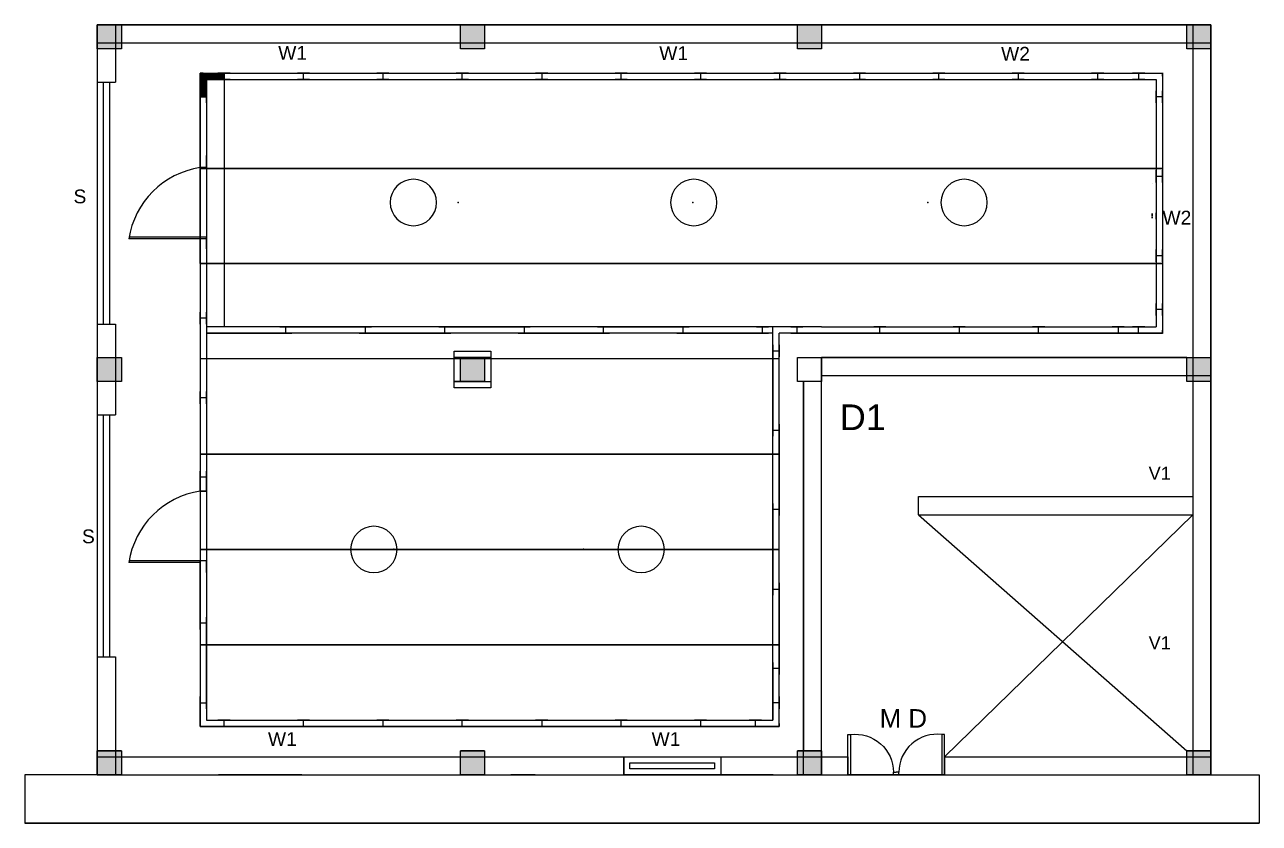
# Model space of a CAD drawing. Header units: millimetres. Extents: x -5757 to 4071, y -90348 to 1709.
# Drawn here: x -5735 to -5123, y -1080 to -684 of the extents above; entities that cross this region are included whole.
import ezdxf

# ---------------------------------------------------------------- set-up
doc = ezdxf.new("R2010")
doc.units = ezdxf.units.MM
doc.header["$MEASUREMENT"] = 0
doc.styles.get("Standard").update_dxf_attribs({"font": 'arial.ttf'})

# ---------------------------------------------------------------- blocks, each defined once
blk = doc.blocks.new('door')
for p, q in [((365.48, -158.42), (335.48, -158.42)), ((335.48, -158.42), (335.48, -160.42)), ((335.48, -160.42), (365.48, -160.42)), ((365.48, -158.42), (365.48, -194.42)), ((365.48, -192.42), (363.48, -192.42)), ((363.48, -192.42), (363.48, -194.42))]:
    blk.add_line(p, q)
blk.add_arc((363.59, -164.07), 28.34, 172.58587, 269.78598)

msp = doc.modelspace()

# ---------------------------------------------------------------- hatches: boundary and pattern name
h = msp.add_hatch(color=256)
h.dxf.hatch_style = 1
h.paths.add_polyline_path([(-5687.06175, -683.75055), (-5699.06175, -683.75055), (-5699.06175, -695.75055), (-5687.06175, -695.75055)])
h = msp.add_hatch(color=256)
h.dxf.hatch_style = 1
h.paths.add_polyline_path([(-5507.06175, -683.75055), (-5519.06175, -683.75055), (-5519.06175, -695.75055), (-5507.06175, -695.75055)])
h = msp.add_hatch(color=256)
h.dxf.hatch_style = 1
h.paths.add_polyline_path([(-5340.06175, -683.75055), (-5352.06175, -683.75055), (-5352.06175, -695.75055), (-5340.06175, -695.75055)])
h = msp.add_hatch(color=256)
h.dxf.hatch_style = 1
h.paths.add_polyline_path([(-5147.06175, -683.75055), (-5159.06175, -683.75055), (-5159.06175, -695.75055), (-5147.06175, -695.75055)])
h = msp.add_hatch()
h.set_pattern_fill('INSUL', color=256)
h.set_pattern_definition([(360, (-2894.32443, -1933.86682), (0, 0.375), []), (360, (-2894.32443, -1933.74182), (0, 0.375), [0.125, -0.125]), (360, (-2894.32443, -1933.61682), (0, 0.375), [0.125, -0.125])])
h.paths.add_polyline_path([(-5644.96175, -710.85055), (-5636.25175, -710.85055), (-5636.25175, -707.75055), (-5648.06175, -707.75055), (-5648.06175, -719.56055), (-5644.96175, -719.56055)])
h = msp.add_hatch(color=256)
h.dxf.hatch_style = 1
h.paths.add_polyline_path([(-5687.06175, -848.75055), (-5699.06175, -848.75055), (-5699.06175, -860.75055), (-5687.06175, -860.75055)])
h = msp.add_hatch(color=256)
h.dxf.hatch_style = 1
h.paths.add_polyline_path([(-5507.06175, -848.75055), (-5519.06175, -848.75055), (-5519.06175, -860.75055), (-5507.06175, -860.75055)])
h = msp.add_hatch(color=256)
h.dxf.hatch_style = 1
h.paths.add_polyline_path([(-5147.06175, -848.75055), (-5159.06175, -848.75055), (-5159.06175, -860.75055), (-5147.06175, -860.75055)])
h = msp.add_hatch(color=256)
h.dxf.hatch_style = 1
h.paths.add_polyline_path([(-5687.06175, -1043.75055), (-5699.06175, -1043.75055), (-5699.06175, -1055.75055), (-5687.06175, -1055.75055)])
h = msp.add_hatch(color=256)
h.dxf.hatch_style = 1
h.paths.add_polyline_path([(-5507.06175, -1043.75055), (-5519.06175, -1043.75055), (-5519.06175, -1055.75055), (-5507.06175, -1055.75055)])
h = msp.add_hatch(color=256)
h.dxf.hatch_style = 1
h.paths.add_polyline_path([(-5340.06175, -1043.75055), (-5352.06175, -1043.75055), (-5352.06175, -1055.75055), (-5340.06175, -1055.75055)])
h = msp.add_hatch(color=256)
h.dxf.hatch_style = 1
h.paths.add_polyline_path([(-5147.06175, -1043.75055), (-5159.06175, -1043.75055), (-5159.06175, -1055.75055), (-5147.06175, -1055.75055)])

# ---------------------------------------------------------------- linework, layer by layer
for p, q in [((-5699.06175, -683.75055), (-5147.06175, -683.75055)), ((-5699.06175, -683.75055), (-5699.06175, -712.25055)), ((-5690.06175, -683.75055), (-5690.06175, -712.25055)), ((-5156.06175, -683.75055), (-5156.06175, -1055.75055)), ((-5147.06175, -683.75055), (-5147.06175, -1055.75055)), ((-5699.06175, -692.75055), (-5147.06175, -692.75055)), ((-5636.25175, -707.75055), (-5636.25175, -710.85055)), ((-5596.88175, -710.85055), (-5596.88175, -707.75055)), ((-5596.88175, -707.75055), (-5557.51175, -707.75055)), ((-5557.51175, -707.75055), (-5557.51175, -710.85055)), ((-5518.14175, -710.85055), (-5518.14175, -707.75055)), ((-5518.14175, -707.75055), (-5478.77175, -707.75055)), ((-5478.77175, -707.75055), (-5478.77175, -710.85055)), ((-5439.40175, -710.85055), (-5439.40175, -707.75055)), ((-5439.40175, -707.75055), (-5400.03175, -707.75055)), ((-5400.03175, -707.75055), (-5400.03175, -710.85055)), ((-5360.66175, -710.85055), (-5360.66175, -707.75055)), ((-5360.66175, -707.75055), (-5321.29175, -707.75055)), ((-5321.29175, -707.75055), (-5321.29175, -710.85055)), ((-5281.92175, -710.85055), (-5281.92175, -707.75055)), ((-5281.92175, -707.75055), (-5242.55175, -707.75055)), ((-5242.55175, -707.75055), (-5242.55175, -710.85055)), ((-5203.18175, -710.85055), (-5203.18175, -707.75055)), ((-5182.87175, -707.75055), (-5182.87175, -710.85055)), ((-5171.06175, -707.75055, 102), (-5171.06175, -754.99055, 102)), ((-5636.25175, -710.85055), (-5596.88175, -710.85055)), ((-5557.51175, -710.85055), (-5518.14175, -710.85055)), ((-5478.77175, -710.85055), (-5439.40175, -710.85055)), ((-5400.03175, -710.85055), (-5360.66175, -710.85055)), ((-5321.29175, -710.85055), (-5281.92175, -710.85055)), ((-5242.55175, -710.85055), (-5203.18175, -710.85055)), ((-5648.06175, -719.56055), (-5644.96175, -719.56055)), ((-5171.06175, -719.56055), (-5174.16175, -719.56055)), ((-5648.06175, -752.85055), (-5648.06175, -791.65055)), ((-5644.96175, -754.55055), (-5648.06175, -754.55055)), ((-5171.06175, -754.99055, 102), (-5172.57826, -754.99055, 102)), ((-5683.29422, -788.95055), (-5644.96175, -788.95055)), ((-5648.06175, -789.95055), (-5683.46175, -789.95055)), ((-5644.96175, -789.95055), (-5648.06175, -789.95055)), ((-5644.96175, -789.95055), (-5644.96175, -829.32055)), ((-5171.06175, -824.94055), (-5174.16175, -824.94055)), ((-5699.06175, -832.25055), (-5699.06175, -877.25055)), ((-5690.06175, -832.25055), (-5690.06175, -877.25055)), ((-5644.96175, -829.32055), (-5648.06175, -829.32055)), ((-5648.06175, -829.32055), (-5648.06175, -868.69055)), ((-5644.96175, -833.65055), (-5644.96175, -836.75055)), ((-5364.16175, -836.75055), (-5364.16175, -833.65055)), ((-5364.16175, -896.75055), (-5364.16175, -836.75055)), ((-5364.16175, -1028.65055), (-5364.16175, -836.75055)), ((-5352.35175, -833.65055), (-5352.35175, -836.75055)), ((-5340.06175, -833.65055), (-5174.16175, -833.65055)), ((-5340.06175, -836.75055), (-5171.06175, -836.75055)), ((-5182.87175, -836.75055), (-5182.87175, -833.65055)), ((-5503.96175, -848.75055), (-5522.16175, -848.75055)), ((-5507.06175, -848.75055), (-5503.96175, -848.75055)), ((-5364.16175, -845.46055), (-5361.06175, -845.46055)), ((-5340.06175, -860.75055), (-5340.06175, -848.75055)), ((-5340.06175, -848.75055), (-5147.06175, -848.75055)), ((-5519.06175, -860.75055), (-5522.16175, -860.75055)), ((-5522.16175, -860.75055), (-5503.96175, -860.75055)), ((-5349.06175, -896.75055), (-5348.93144, -860.75055, 0.14873)), ((-5340.06175, -857.75055), (-5147.06175, -857.75055)), ((-5340.06175, -896.75055), (-5340.06175, -860.75055)), ((-5648.06175, -868.69055), (-5644.96175, -868.69055)), ((-5644.96175, -868.69055), (-5644.96175, -908.06055)), ((-5364.16175, -1028.65055), (-5364.16175, -896.75055)), ((-5361.06175, -1031.75055), (-5361.06175, -896.75055)), ((-5349.06175, -1055.75055), (-5349.06175, -896.75055)), ((-5340.06175, -1055.75055), (-5340.06175, -896.75055)), ((-5644.96175, -908.06055), (-5648.06175, -908.06055)), ((-5648.06175, -915.00055), (-5644.96175, -915.00055)), ((-5292.06175, -926.75055), (-5292.06175, -917.75055)), ((-5292.06175, -917.75055), (-5156.06175, -917.75055)), ((-5292.06175, -926.75055), (-5156.06175, -926.75055)), ((-5292.06175, -926.75055), (-5159.06175, -1043.75055)), ((-5156.06175, -926.75055), (-5279.06175, -1046.75055)), ((-5648.06175, -950.40055), (-5683.46175, -950.40055)), ((-5683.29422, -949.40055), (-5644.96175, -949.40055)), ((-5648.06175, -980.57055), (-5648.06175, -950.40055)), ((-5644.96175, -980.57055), (-5648.06175, -980.57055)), ((-5644.96175, -1019.94055), (-5644.96175, -980.57055)), ((-5699.06175, -997.25055), (-5699.06175, -1043.75055)), ((-5690.06175, -997.25055), (-5690.06175, -1043.75055)), ((-5648.06175, -1019.94055), (-5644.96175, -1019.94055)), ((-5361.06175, -1019.94055), (-5364.16175, -1019.94055)), ((-5636.25175, -1031.75055), (-5636.25175, -1028.65055)), ((-5372.87175, -1031.75055), (-5372.87175, -1028.65055)), ((-5699.06175, -1043.75055), (-5699.06175, -1055.75055)), ((-5690.06175, -1043.75055), (-5690.06175, -1055.75055)), ((-5699.06175, -1046.75055), (-5327.06175, -1046.75055)), ((-5438.06175, -1046.75055), (-5438.06175, -1055.75055)), ((-5390.06175, -1046.75055), (-5390.06175, -1055.75055)), ((-5327.06175, -1046.75055), (-5327.06175, -1055.75055)), ((-5279.06175, -1046.75055), (-5147.06175, -1046.75055)), ((-5279.06175, -1046.75055), (-5279.06175, -1055.75055)), ((-5699.06175, -1055.75055), (-5327.06175, -1055.75055)), ((-5279.06175, -1055.75055), (-5147.06175, -1055.75055))]:
    msp.add_line(p, q)
at = {"color": 3}
for p, q in [((-5699.06175, -712.25055), (-5690.06175, -712.25055)), ((-5699.06175, -832.25055), (-5690.06175, -832.25055)), ((-5699.06175, -877.25055), (-5690.06175, -877.25055)), ((-5699.06175, -997.25055), (-5690.06175, -997.25055))]:
    msp.add_line(p, q, dxfattribs=at)
at = {"color": 100, "extrusion": (-5.91156e-49, 6.12323e-17, -1)}
msp.add_line((-5636.25175, -710.75055, 102), (-5636.25175, -833.75055, 102), dxfattribs=at)
at = {"extrusion": (0, -1, -6.12323e-17)}
for p, q in [((-5644.96175, -754.55055, 102), (-5644.96175, -754.55055, 81)), ((-5644.96175, -915.00055, 81), (-5648.1742, -915.00055, 81)), ((-5644.96175, -915.00055, 102), (-5644.96175, -915.00055, 81))]:
    msp.add_line(p, q, dxfattribs=at)
for points in [[(-5699.06175, -683.75055), (-5687.06175, -683.75055), (-5687.06175, -695.75055), (-5699.06175, -695.75055)], [(-5519.06175, -683.75055), (-5507.06175, -683.75055), (-5507.06175, -695.75055), (-5519.06175, -695.75055)], [(-5352.06175, -683.75055), (-5340.06175, -683.75055), (-5340.06175, -695.75055), (-5352.06175, -695.75055)], [(-5159.06175, -683.75055), (-5147.06175, -683.75055), (-5147.06175, -695.75055), (-5159.06175, -695.75055)], [(-5699.06175, -848.75055), (-5687.06175, -848.75055), (-5687.06175, -860.75055), (-5699.06175, -860.75055)], [(-5522.16175, -845.65055), (-5503.96175, -845.65055), (-5503.96175, -863.85055), (-5522.16175, -863.85055)], [(-5519.06175, -848.75055), (-5507.06175, -848.75055), (-5507.06175, -860.75055), (-5519.06175, -860.75055)], [(-5352.06175, -848.75055), (-5340.06175, -848.75055), (-5340.06175, -860.75055), (-5352.06175, -860.75055)], [(-5159.06175, -848.75055), (-5147.06175, -848.75055), (-5147.06175, -860.75055), (-5159.06175, -860.75055)], [(-5699.06175, -1043.75055), (-5687.06175, -1043.75055), (-5687.06175, -1055.75055), (-5699.06175, -1055.75055)], [(-5519.06175, -1043.75055), (-5507.06175, -1043.75055), (-5507.06175, -1055.75055), (-5519.06175, -1055.75055)], [(-5352.06175, -1043.75055), (-5340.06175, -1043.75055), (-5340.06175, -1055.75055), (-5352.06175, -1055.75055)], [(-5159.06175, -1043.75055), (-5147.06175, -1043.75055), (-5147.06175, -1055.75055), (-5159.06175, -1055.75055)]]:
    msp.add_lwpolyline(points, close=True)
at = {"color": 100, "extrusion": (9.65431e-33, -1, -6.12323e-17), "elevation": 683.75055}
msp.add_lwpolyline([(-5687.06175, 120), (-5687.06175, 111), (-5699.06175, 111), (-5699.06175, 120), (-5687.06175, 120)], dxfattribs=at)
at = {"color": 100, "extrusion": (1, 2.22045e-16, 2.22045e-16), "elevation": -5699.06175}
msp.add_lwpolyline([(-683.75055, 111), (-683.75055, 120), (-695.75055, 120), (-695.75055, 111)], close=True, dxfattribs=at)
at = {"color": 100, "extrusion": (-1, 0, 0)}
for points, elevation in [([(695.75055, 111), (683.75055, 111), (683.75055, 120), (695.75055, 120)], 5699.06175), ([(777.61555, 26.5), (778.61555, 26.5), (778.61555, 26.25), (777.61555, 26.25)], 5176.16175), ([(779.61555, 26.5), (779.61555, 26), (779.11555, 26), (779.11555, 26.5)], 5176.16175), ([(779.61555, 26.5), (779.11555, 26.5), (779.11555, 25.75), (779.61555, 25.75)], 5176.16175)]:
    msp.add_lwpolyline(points, close=True, dxfattribs=dict(at, elevation=elevation))
at = {"color": 100, "extrusion": (-2.10531e-16, 1, 0)}
for points, elevation in [([(5699.06175, 111), (5699.06175, 120), (5687.06175, 120), (5687.06175, 111)], -683.75055), ([(5699.06175, 111), (5699.06175, 120), (5687.06175, 120), (5687.06175, 111)], -1043.75055), ([(5352.06175, 120), (5340.06175, 120), (5340.06175, 120), (5352.06175, 120)], -1043.75055)]:
    msp.add_lwpolyline(points, close=True, dxfattribs=dict(at, elevation=elevation))
at = {"color": 100}
for points in [[(-5699.06175, -1055.75055), (-5147.06175, -1055.75055), (-5147.06175, -683.75055), (-5699.06175, -683.75055)], [(-5340.06175, -683.75055), (-5340.06175, -692.75055), (-5159.06175, -692.75055), (-5159.06175, -683.75055)], [(-5159.06175, -857.75055), (-5159.06175, -848.75055), (-5340.06175, -848.75055), (-5340.06175, -857.75055)], [(-5340.06175, -1043.75055), (-5340.06175, -860.75055), (-5348.93144, -860.75055), (-5348.93144, -1043.75055)]]:
    msp.add_lwpolyline(points, close=True, dxfattribs=at)
at = {"color": 100, "extrusion": (-1, -9.65431e-33, -5.91156e-49), "elevation": 5687.06175}
msp.add_lwpolyline([(683.75055, 120), (683.75055, 111)], dxfattribs=at)
at = {"color": 100, "extrusion": (7.33463e-16, -1, 0)}
for points, elevation in [([(-5638.87316, 24), (-5597.54316, 24), (-5597.54316, 53.52), (-5638.87316, 53.52)], 683.75055), ([(-5212.39175, 24), (-5171.06175, 24), (-5171.06175, 53.52), (-5212.39175, 53.52)], 683.75055), ([(-5405.39175, 24), (-5364.06175, 24), (-5364.06175, 53.52), (-5405.39175, 53.52)], 1055.75055)]:
    msp.add_lwpolyline(points, close=True, dxfattribs=dict(at, elevation=elevation))
at = {"extrusion": (-4.28626e-16, -1, -6.12323e-17), "elevation": 707.75055}
msp.add_lwpolyline([(-5648.06175, 105.14), (-5646.56175, 105.14), (-5646.56175, 105.2025), (-5648.12425, 105.2025), (-5648.12425, 100.2025), (-5648.06175, 100.2025), (-5648.06175, 105.14)], dxfattribs=at)
for points in [[(-5648.06175, -707.75055), (-5648.06175, -1031.75055)], [(-5648.06175, -707.75055), (-5171.06175, -707.75055)], [(-5636.25175, -707.75055), (-5639.25175, -707.75055), (-5639.25175, -707.68805), (-5633.25175, -707.68805), (-5633.25175, -707.75055), (-5636.25175, -707.75055)], [(-5596.88175, -707.75055), (-5599.88175, -707.75055), (-5599.88175, -707.68805), (-5593.88175, -707.68805), (-5593.88175, -707.75055), (-5596.88175, -707.75055)], [(-5557.51175, -707.75055), (-5560.51175, -707.75055), (-5560.51175, -707.68805), (-5554.51175, -707.68805), (-5554.51175, -707.75055), (-5557.51175, -707.75055)], [(-5518.14175, -707.75055), (-5521.14175, -707.75055), (-5521.14175, -707.68805), (-5515.14175, -707.68805), (-5515.14175, -707.75055), (-5518.14175, -707.75055)], [(-5478.77175, -707.75055), (-5481.77175, -707.75055), (-5481.77175, -707.68805), (-5475.77175, -707.68805), (-5475.77175, -707.75055), (-5478.77175, -707.75055)], [(-5439.40175, -707.75055), (-5442.40175, -707.75055), (-5442.40175, -707.68805), (-5436.40175, -707.68805), (-5436.40175, -707.75055), (-5439.40175, -707.75055)], [(-5400.03175, -707.75055), (-5403.03175, -707.75055), (-5403.03175, -707.68805), (-5397.03175, -707.68805), (-5397.03175, -707.75055), (-5400.03175, -707.75055)], [(-5360.66175, -707.75055), (-5363.66175, -707.75055), (-5363.66175, -707.68805), (-5357.66175, -707.68805), (-5357.66175, -707.75055), (-5360.66175, -707.75055)], [(-5321.29175, -707.75055), (-5324.29175, -707.75055), (-5324.29175, -707.68805), (-5318.29175, -707.68805), (-5318.29175, -707.75055), (-5321.29175, -707.75055)], [(-5281.92175, -707.75055), (-5284.92175, -707.75055), (-5284.92175, -707.68805), (-5278.92175, -707.68805), (-5278.92175, -707.75055), (-5281.92175, -707.75055)], [(-5242.55175, -707.75055), (-5245.55175, -707.75055), (-5245.55175, -707.68805), (-5239.55175, -707.68805), (-5239.55175, -707.75055), (-5242.55175, -707.75055)], [(-5203.18175, -707.75055), (-5206.18175, -707.75055), (-5206.18175, -707.68805), (-5200.18175, -707.68805), (-5200.18175, -707.75055), (-5203.18175, -707.75055)], [(-5182.87175, -707.75055), (-5185.87175, -707.75055), (-5185.87175, -707.68805), (-5179.87175, -707.68805), (-5179.87175, -707.75055), (-5182.87175, -707.75055)], [(-5171.06175, -707.75055), (-5171.06175, -836.75055)], [(-5644.96175, -710.85055), (-5644.96175, -833.65055)], [(-5644.96175, -710.85055), (-5174.16175, -710.85055)], [(-5636.25175, -710.91305), (-5639.25175, -710.91305), (-5639.25175, -710.85055), (-5633.25175, -710.85055), (-5633.25175, -710.91305), (-5636.25175, -710.91305)], [(-5596.88175, -710.91305), (-5599.88175, -710.91305), (-5599.88175, -710.85055), (-5593.88175, -710.85055), (-5593.88175, -710.91305), (-5596.88175, -710.91305)], [(-5557.51175, -710.91305), (-5560.51175, -710.91305), (-5560.51175, -710.85055), (-5554.51175, -710.85055), (-5554.51175, -710.91305), (-5557.51175, -710.91305)], [(-5518.14175, -710.91305), (-5521.14175, -710.91305), (-5521.14175, -710.85055), (-5515.14175, -710.85055), (-5515.14175, -710.91305), (-5518.14175, -710.91305)], [(-5478.77175, -710.91305), (-5481.77175, -710.91305), (-5481.77175, -710.85055), (-5475.77175, -710.85055), (-5475.77175, -710.91305), (-5478.77175, -710.91305)], [(-5439.40175, -710.91305), (-5442.40175, -710.91305), (-5442.40175, -710.85055), (-5436.40175, -710.85055), (-5436.40175, -710.91305), (-5439.40175, -710.91305)], [(-5400.03175, -710.91305), (-5403.03175, -710.91305), (-5403.03175, -710.85055), (-5397.03175, -710.85055), (-5397.03175, -710.91305), (-5400.03175, -710.91305)], [(-5360.66175, -710.91305), (-5363.66175, -710.91305), (-5363.66175, -710.85055), (-5357.66175, -710.85055), (-5357.66175, -710.91305), (-5360.66175, -710.91305)], [(-5321.29175, -710.91305), (-5324.29175, -710.91305), (-5324.29175, -710.85055), (-5318.29175, -710.85055), (-5318.29175, -710.91305), (-5321.29175, -710.91305)], [(-5281.92175, -710.91305), (-5284.92175, -710.91305), (-5284.92175, -710.85055), (-5278.92175, -710.85055), (-5278.92175, -710.91305), (-5281.92175, -710.91305)], [(-5242.55175, -710.91305), (-5245.55175, -710.91305), (-5245.55175, -710.85055), (-5239.55175, -710.85055), (-5239.55175, -710.91305), (-5242.55175, -710.91305)], [(-5203.18175, -710.91305), (-5206.18175, -710.91305), (-5206.18175, -710.85055), (-5200.18175, -710.85055), (-5200.18175, -710.91305), (-5203.18175, -710.91305)], [(-5182.87175, -710.91305), (-5185.87175, -710.91305), (-5185.87175, -710.85055), (-5179.87175, -710.85055), (-5179.87175, -710.91305), (-5182.87175, -710.91305)], [(-5174.16175, -710.85055), (-5174.16175, -833.65055)], [(-5648.12425, -719.56055), (-5648.12425, -716.56055), (-5648.06175, -716.56055), (-5648.06175, -722.56055), (-5648.12425, -722.56055), (-5648.12425, -719.56055)], [(-5648.06175, -719.56055), (-5648.06175, -758.93055)], [(-5644.96175, -719.56055), (-5644.96175, -716.56055), (-5644.89925, -716.56055), (-5644.89925, -722.56055), (-5644.96175, -722.56055), (-5644.96175, -719.56055)], [(-5174.22425, -719.56055), (-5174.22425, -716.56055), (-5174.16175, -716.56055), (-5174.16175, -722.56055), (-5174.22425, -722.56055), (-5174.22425, -719.56055)], [(-5174.16175, -719.56055), (-5174.16175, -758.93055), (-5171.06175, -758.93055), (-5171.06175, -798.30055), (-5174.16175, -798.30055), (-5174.16175, -833.65055)], [(-5171.06175, -719.56055), (-5171.06175, -716.56055), (-5170.99925, -716.56055), (-5170.99925, -722.56055), (-5171.06175, -722.56055), (-5171.06175, -719.56055)], [(-5648.12425, -751.55055), (-5648.12425, -748.55055), (-5648.06175, -748.55055), (-5648.06175, -754.55055), (-5648.12425, -754.55055), (-5648.12425, -751.55055)], [(-5644.96175, -751.55055), (-5644.96175, -748.55055), (-5644.89925, -748.55055), (-5644.89925, -754.55055), (-5644.96175, -754.55055), (-5644.96175, -751.55055)], [(-5174.22425, -758.93055), (-5174.22425, -755.93055), (-5174.16175, -755.93055), (-5174.16175, -761.93055), (-5174.22425, -761.93055), (-5174.22425, -758.93055)], [(-5171.06175, -758.93055), (-5171.06175, -755.93055), (-5170.99925, -755.93055), (-5170.99925, -761.93055), (-5171.06175, -761.93055), (-5171.06175, -758.93055)], [(-5648.12425, -791.95055), (-5648.12425, -788.95055), (-5648.06175, -788.95055), (-5648.06175, -794.95055), (-5648.12425, -794.95055), (-5648.12425, -791.95055)], [(-5644.96175, -791.95055), (-5644.96175, -788.95055), (-5644.89925, -788.95055), (-5644.89925, -794.95055), (-5644.96175, -794.95055), (-5644.96175, -791.95055)], [(-5174.22425, -798.30055), (-5174.22425, -795.30055), (-5174.16175, -795.30055), (-5174.16175, -801.30055), (-5174.22425, -801.30055), (-5174.22425, -798.30055)], [(-5171.06175, -798.30055), (-5171.06175, -795.30055), (-5170.99925, -795.30055), (-5170.99925, -801.30055), (-5171.06175, -801.30055), (-5171.06175, -798.30055)], [(-5174.22425, -824.94055), (-5174.22425, -821.94055), (-5174.16175, -821.94055), (-5174.16175, -827.94055), (-5174.22425, -827.94055), (-5174.22425, -824.94055)], [(-5171.06175, -824.94055), (-5171.06175, -821.94055), (-5170.99925, -821.94055), (-5170.99925, -827.94055), (-5171.06175, -827.94055), (-5171.06175, -824.94055)], [(-5648.12425, -829.32055), (-5648.12425, -826.32055), (-5648.06175, -826.32055), (-5648.06175, -832.32055), (-5648.12425, -832.32055), (-5648.12425, -829.32055)], [(-5644.96175, -829.32055), (-5644.96175, -826.32055), (-5644.89925, -826.32055), (-5644.89925, -832.32055), (-5644.96175, -832.32055), (-5644.96175, -829.32055)], [(-5364.16175, -833.65055), (-5644.96175, -833.65055)], [(-5644.96175, -836.75055), (-5605.59175, -836.75055), (-5605.59175, -833.65055), (-5566.22175, -833.65055), (-5566.22175, -836.75055), (-5526.85175, -836.75055), (-5526.85175, -833.65055), (-5487.48175, -833.65055), (-5487.48175, -836.75055), (-5448.11175, -836.75055), (-5448.11175, -833.65055), (-5408.74175, -833.65055), (-5408.74175, -836.75055), (-5369.37175, -836.75055), (-5369.37175, -833.65055)], [(-5644.96175, -836.75055), (-5644.96175, -1028.65055)], [(-5364.16175, -836.75055), (-5644.96175, -836.75055)], [(-5605.59175, -833.65055), (-5608.59175, -833.65055), (-5608.59175, -833.58805), (-5602.59175, -833.58805), (-5602.59175, -833.65055), (-5605.59175, -833.65055)], [(-5605.59175, -836.81305), (-5608.59175, -836.81305), (-5608.59175, -836.75055), (-5602.59175, -836.75055), (-5602.59175, -836.81305), (-5605.59175, -836.81305)], [(-5566.22175, -833.65055), (-5569.22175, -833.65055), (-5569.22175, -833.58805), (-5563.22175, -833.58805), (-5563.22175, -833.65055), (-5566.22175, -833.65055)], [(-5566.22175, -836.81305), (-5569.22175, -836.81305), (-5569.22175, -836.75055), (-5563.22175, -836.75055), (-5563.22175, -836.81305), (-5566.22175, -836.81305)], [(-5526.85175, -833.65055), (-5529.85175, -833.65055), (-5529.85175, -833.58805), (-5523.85175, -833.58805), (-5523.85175, -833.65055), (-5526.85175, -833.65055)], [(-5526.85175, -836.81305), (-5529.85175, -836.81305), (-5529.85175, -836.75055), (-5523.85175, -836.75055), (-5523.85175, -836.81305), (-5526.85175, -836.81305)], [(-5487.48175, -833.65055), (-5490.48175, -833.65055), (-5490.48175, -833.58805), (-5484.48175, -833.58805), (-5484.48175, -833.65055), (-5487.48175, -833.65055)], [(-5487.48175, -836.81305), (-5490.48175, -836.81305), (-5490.48175, -836.75055), (-5484.48175, -836.75055), (-5484.48175, -836.81305), (-5487.48175, -836.81305)], [(-5448.11175, -833.65055), (-5451.11175, -833.65055), (-5451.11175, -833.58805), (-5445.11175, -833.58805), (-5445.11175, -833.65055), (-5448.11175, -833.65055)], [(-5448.11175, -836.81305), (-5451.11175, -836.81305), (-5451.11175, -836.75055), (-5445.11175, -836.75055), (-5445.11175, -836.81305), (-5448.11175, -836.81305)], [(-5408.74175, -833.65055), (-5411.74175, -833.65055), (-5411.74175, -833.58805), (-5405.74175, -833.58805), (-5405.74175, -833.65055), (-5408.74175, -833.65055)], [(-5408.74175, -836.81305), (-5411.74175, -836.81305), (-5411.74175, -836.75055), (-5405.74175, -836.75055), (-5405.74175, -836.81305), (-5408.74175, -836.81305)], [(-5369.37175, -833.65055), (-5372.37175, -833.65055), (-5372.37175, -833.58805), (-5366.37175, -833.58805), (-5366.37175, -833.65055), (-5369.37175, -833.65055)], [(-5369.37175, -836.81305), (-5372.37175, -836.81305), (-5372.37175, -836.75055), (-5366.37175, -836.75055), (-5366.37175, -836.81305), (-5369.37175, -836.81305)], [(-5361.06175, -833.65055), (-5364.16175, -833.65055)], [(-5340.06175, -833.65055), (-5361.06175, -833.65055)], [(-5361.06175, -896.75055), (-5361.06175, -836.75055)], [(-5340.06175, -836.75055), (-5361.06175, -836.75055)], [(-5352.35175, -833.65055), (-5355.35175, -833.65055), (-5355.35175, -833.58805), (-5349.35175, -833.58805), (-5349.35175, -833.65055), (-5352.35175, -833.65055)], [(-5352.35175, -836.81305), (-5355.35175, -836.81305), (-5355.35175, -836.75055), (-5349.35175, -836.75055), (-5349.35175, -836.81305), (-5352.35175, -836.81305)], [(-5350.56175, -836.75055), (-5311.19175, -836.75055), (-5311.19175, -833.65055), (-5271.82175, -833.65055), (-5271.82175, -836.75055), (-5232.45175, -836.75055), (-5232.45175, -833.65055), (-5193.08175, -833.65055), (-5193.08175, -836.75055), (-5171.06175, -836.75055)], [(-5311.19175, -833.65055), (-5314.19175, -833.65055), (-5314.19175, -833.58805), (-5308.19175, -833.58805), (-5308.19175, -833.65055), (-5311.19175, -833.65055)], [(-5311.19175, -836.81305), (-5314.19175, -836.81305), (-5314.19175, -836.75055), (-5308.19175, -836.75055), (-5308.19175, -836.81305), (-5311.19175, -836.81305)], [(-5271.82175, -833.65055), (-5274.82175, -833.65055), (-5274.82175, -833.58805), (-5268.82175, -833.58805), (-5268.82175, -833.65055), (-5271.82175, -833.65055)], [(-5271.82175, -836.81305), (-5274.82175, -836.81305), (-5274.82175, -836.75055), (-5268.82175, -836.75055), (-5268.82175, -836.81305), (-5271.82175, -836.81305)], [(-5232.45175, -833.65055), (-5235.45175, -833.65055), (-5235.45175, -833.58805), (-5229.45175, -833.58805), (-5229.45175, -833.65055), (-5232.45175, -833.65055)], [(-5232.45175, -836.81305), (-5235.45175, -836.81305), (-5235.45175, -836.75055), (-5229.45175, -836.75055), (-5229.45175, -836.81305), (-5232.45175, -836.81305)], [(-5193.08175, -833.65055), (-5196.08175, -833.65055), (-5196.08175, -833.58805), (-5190.08175, -833.58805), (-5190.08175, -833.65055), (-5193.08175, -833.65055)], [(-5193.08175, -836.81305), (-5196.08175, -836.81305), (-5196.08175, -836.75055), (-5190.08175, -836.75055), (-5190.08175, -836.81305), (-5193.08175, -836.81305)], [(-5182.87175, -833.65055), (-5185.87175, -833.65055), (-5185.87175, -833.58805), (-5179.87175, -833.58805), (-5179.87175, -833.65055), (-5182.87175, -833.65055)], [(-5182.87175, -836.81305), (-5185.87175, -836.81305), (-5185.87175, -836.75055), (-5179.87175, -836.75055), (-5179.87175, -836.81305), (-5182.87175, -836.81305)], [(-5364.22425, -845.46055), (-5364.22425, -842.46055), (-5364.16175, -842.46055), (-5364.16175, -848.46055), (-5364.22425, -848.46055), (-5364.22425, -845.46055)], [(-5361.06175, -845.46055), (-5361.06175, -842.46055), (-5360.99925, -842.46055), (-5360.99925, -848.46055), (-5361.06175, -848.46055), (-5361.06175, -845.46055)], [(-5364.16175, -845.46055), (-5364.16175, -884.83055), (-5361.06175, -884.83055), (-5361.06175, -924.20055), (-5364.16175, -924.20055), (-5364.16175, -963.57055), (-5361.06175, -963.57055), (-5361.06175, -1002.94055), (-5364.16175, -1002.94055), (-5364.16175, -1028.65055)], [(-5648.12425, -868.69055), (-5648.12425, -865.69055), (-5648.06175, -865.69055), (-5648.06175, -871.69055), (-5648.12425, -871.69055), (-5648.12425, -868.69055)], [(-5644.96175, -868.69055), (-5644.96175, -865.69055), (-5644.89925, -865.69055), (-5644.89925, -871.69055), (-5644.96175, -871.69055), (-5644.96175, -868.69055)], [(-5364.22425, -884.83055), (-5364.22425, -881.83055), (-5364.16175, -881.83055), (-5364.16175, -887.83055), (-5364.22425, -887.83055), (-5364.22425, -884.83055)], [(-5361.06175, -884.83055), (-5361.06175, -881.83055), (-5360.99925, -881.83055), (-5360.99925, -887.83055), (-5361.06175, -887.83055), (-5361.06175, -884.83055)], [(-5648.12425, -908.06055), (-5648.12425, -905.06055), (-5648.06175, -905.06055), (-5648.06175, -911.06055), (-5648.12425, -911.06055), (-5648.12425, -908.06055)], [(-5644.96175, -908.06055), (-5644.96175, -905.06055), (-5644.89925, -905.06055), (-5644.89925, -911.06055), (-5644.96175, -911.06055), (-5644.96175, -908.06055)], [(-5648.12425, -912.00055), (-5648.12425, -909.00055), (-5648.06175, -909.00055), (-5648.06175, -915.00055), (-5648.12425, -915.00055), (-5648.12425, -912.00055)], [(-5644.96175, -912.00055), (-5644.96175, -909.00055), (-5644.89925, -909.00055), (-5644.89925, -915.00055), (-5644.96175, -915.00055), (-5644.96175, -912.00055)], [(-5364.22425, -924.20055), (-5364.22425, -921.20055), (-5364.16175, -921.20055), (-5364.16175, -927.20055), (-5364.22425, -927.20055), (-5364.22425, -924.20055)], [(-5361.06175, -924.20055), (-5361.06175, -921.20055), (-5360.99925, -921.20055), (-5360.99925, -927.20055), (-5361.06175, -927.20055), (-5361.06175, -924.20055)], [(-5648.12425, -952.40055), (-5648.12425, -949.40055), (-5648.06175, -949.40055), (-5648.06175, -955.40055), (-5648.12425, -955.40055), (-5648.12425, -952.40055)], [(-5644.96175, -952.40055), (-5644.96175, -949.40055), (-5644.89925, -949.40055), (-5644.89925, -955.40055), (-5644.96175, -955.40055), (-5644.96175, -952.40055)], [(-5364.22425, -963.57055), (-5364.22425, -960.57055), (-5364.16175, -960.57055), (-5364.16175, -966.57055), (-5364.22425, -966.57055), (-5364.22425, -963.57055)], [(-5361.06175, -963.57055), (-5361.06175, -960.57055), (-5360.99925, -960.57055), (-5360.99925, -966.57055), (-5361.06175, -966.57055), (-5361.06175, -963.57055)], [(-5648.12425, -980.57055), (-5648.12425, -977.57055), (-5648.06175, -977.57055), (-5648.06175, -983.57055), (-5648.12425, -983.57055), (-5648.12425, -980.57055)], [(-5644.96175, -980.57055), (-5644.96175, -977.57055), (-5644.89925, -977.57055), (-5644.89925, -983.57055), (-5644.96175, -983.57055), (-5644.96175, -980.57055)], [(-5364.22425, -1002.94055), (-5364.22425, -999.94055), (-5364.16175, -999.94055), (-5364.16175, -1005.94055), (-5364.22425, -1005.94055), (-5364.22425, -1002.94055)], [(-5361.06175, -1002.94055), (-5361.06175, -999.94055), (-5360.99925, -999.94055), (-5360.99925, -1005.94055), (-5361.06175, -1005.94055), (-5361.06175, -1002.94055)], [(-5648.12425, -1019.94055), (-5648.12425, -1016.94055), (-5648.06175, -1016.94055), (-5648.06175, -1022.94055), (-5648.12425, -1022.94055), (-5648.12425, -1019.94055)], [(-5644.96175, -1019.94055), (-5644.96175, -1016.94055), (-5644.89925, -1016.94055), (-5644.89925, -1022.94055), (-5644.96175, -1022.94055), (-5644.96175, -1019.94055)], [(-5364.22425, -1019.94055), (-5364.22425, -1016.94055), (-5364.16175, -1016.94055), (-5364.16175, -1022.94055), (-5364.22425, -1022.94055), (-5364.22425, -1019.94055)], [(-5361.06175, -1019.94055), (-5361.06175, -1016.94055), (-5360.99925, -1016.94055), (-5360.99925, -1022.94055), (-5361.06175, -1022.94055), (-5361.06175, -1019.94055)], [(-5648.06175, -1031.75055), (-5361.06175, -1031.75055)], [(-5644.96175, -1028.65055), (-5364.16175, -1028.65055)], [(-5636.25175, -1028.65055), (-5639.25175, -1028.65055), (-5639.25175, -1028.58805), (-5633.25175, -1028.58805), (-5633.25175, -1028.65055), (-5636.25175, -1028.65055)], [(-5636.25175, -1031.81305), (-5639.25175, -1031.81305), (-5639.25175, -1031.75055), (-5633.25175, -1031.75055), (-5633.25175, -1031.81305), (-5636.25175, -1031.81305)], [(-5636.25175, -1031.75055), (-5596.88175, -1031.75055), (-5596.88175, -1028.65055), (-5557.51175, -1028.65055), (-5557.51175, -1031.75055), (-5518.14175, -1031.75055), (-5518.14175, -1028.65055), (-5478.77175, -1028.65055), (-5478.77175, -1031.75055), (-5439.40175, -1031.75055), (-5439.40175, -1028.65055), (-5400.03175, -1028.65055), (-5400.03175, -1031.75055), (-5361.06175, -1031.75055)], [(-5596.88175, -1028.65055), (-5599.88175, -1028.65055), (-5599.88175, -1028.58805), (-5593.88175, -1028.58805), (-5593.88175, -1028.65055), (-5596.88175, -1028.65055)], [(-5596.88175, -1031.81305), (-5599.88175, -1031.81305), (-5599.88175, -1031.75055), (-5593.88175, -1031.75055), (-5593.88175, -1031.81305), (-5596.88175, -1031.81305)], [(-5557.51175, -1028.65055), (-5560.51175, -1028.65055), (-5560.51175, -1028.58805), (-5554.51175, -1028.58805), (-5554.51175, -1028.65055), (-5557.51175, -1028.65055)], [(-5557.51175, -1031.81305), (-5560.51175, -1031.81305), (-5560.51175, -1031.75055), (-5554.51175, -1031.75055), (-5554.51175, -1031.81305), (-5557.51175, -1031.81305)], [(-5518.14175, -1028.65055), (-5521.14175, -1028.65055), (-5521.14175, -1028.58805), (-5515.14175, -1028.58805), (-5515.14175, -1028.65055), (-5518.14175, -1028.65055)], [(-5518.14175, -1031.81305), (-5521.14175, -1031.81305), (-5521.14175, -1031.75055), (-5515.14175, -1031.75055), (-5515.14175, -1031.81305), (-5518.14175, -1031.81305)], [(-5478.77175, -1028.65055), (-5481.77175, -1028.65055), (-5481.77175, -1028.58805), (-5475.77175, -1028.58805), (-5475.77175, -1028.65055), (-5478.77175, -1028.65055)], [(-5478.77175, -1031.81305), (-5481.77175, -1031.81305), (-5481.77175, -1031.75055), (-5475.77175, -1031.75055), (-5475.77175, -1031.81305), (-5478.77175, -1031.81305)], [(-5439.40175, -1028.65055), (-5442.40175, -1028.65055), (-5442.40175, -1028.58805), (-5436.40175, -1028.58805), (-5436.40175, -1028.65055), (-5439.40175, -1028.65055)], [(-5439.40175, -1031.81305), (-5442.40175, -1031.81305), (-5442.40175, -1031.75055), (-5436.40175, -1031.75055), (-5436.40175, -1031.81305), (-5439.40175, -1031.81305)], [(-5400.03175, -1028.65055), (-5403.03175, -1028.65055), (-5403.03175, -1028.58805), (-5397.03175, -1028.58805), (-5397.03175, -1028.65055), (-5400.03175, -1028.65055)], [(-5400.03175, -1031.81305), (-5403.03175, -1031.81305), (-5403.03175, -1031.75055), (-5397.03175, -1031.75055), (-5397.03175, -1031.81305), (-5400.03175, -1031.81305)], [(-5372.87175, -1028.65055), (-5375.87175, -1028.65055), (-5375.87175, -1028.58805), (-5369.87175, -1028.58805), (-5369.87175, -1028.65055), (-5372.87175, -1028.65055)], [(-5372.87175, -1031.81305), (-5375.87175, -1031.81305), (-5375.87175, -1031.75055), (-5369.87175, -1031.75055), (-5369.87175, -1031.81305), (-5372.87175, -1031.81305)]]:
    msp.add_lwpolyline(points)
at = {"elevation": 102}
for points in [[(-5171.06175, -754.99055), (-5648.06175, -754.99055), (-5648.06175, -707.75055), (-5171.06175, -707.75055)], [(-5171.06175, -802.23055), (-5648.06175, -802.23055), (-5648.06175, -754.99055), (-5171.06175, -754.99055)], [(-5361.05414, -896.71055), (-5361.05414, -849.47055), (-5648.06175, -849.47055), (-5648.06175, -896.71055)], [(-5361.05414, -943.95055), (-5361.05414, -896.71055), (-5648.06175, -896.71055), (-5648.06175, -943.95055)], [(-5361.05414, -991.19055), (-5361.05414, -943.95055), (-5648.06175, -943.95055), (-5648.06175, -991.19055)], [(-5361.05414, -991.19055), (-5648.06175, -991.19055), (-5648.06175, -1031.75055), (-5361.05414, -1031.75055)]]:
    msp.add_lwpolyline(points, close=True, dxfattribs=at)
at = {"extrusion": (-1, -9.65431e-33, 0)}
for points, elevation in [([(707.75055, 105.14), (709.25055, 105.14), (709.25055, 105.2025), (707.68805, 105.2025), (707.68805, 100.2025), (707.75055, 100.2025), (707.75055, 105.14)], 5171.06175), ([(789.95055, 0), (788.95468, 0), (788.95055, 0)], 5648.06175)]:
    msp.add_lwpolyline(points, dxfattribs=dict(at, elevation=elevation))
at = {"color": 3}
for points in [[(-5696.06175, -832.25055), (-5696.06175, -712.25055)], [(-5693.06175, -712.25055), (-5693.06175, -832.25055)], [(-5696.06175, -997.25055), (-5696.06175, -877.25055)], [(-5693.06175, -877.25055), (-5693.06175, -997.25055)]]:
    msp.add_lwpolyline(points, dxfattribs=at)
at = {"extrusion": (0, -1, -6.12323e-17)}
for points, elevation in [([(-5644.96175, 81), (-5644.96175, 102), (-5648.06175, 102), (-5648.06175, 81)], 754.55055), ([(-5648.06175, 102), (-5648.06175, 102), (-5171.06175, 102), (-5171.06175, 102)], 802.23055), ([(-5644.96175, 81), (-5644.96175, 102), (-5648.06175, 102), (-5648.06175, 81)], 915.00055)]:
    msp.add_lwpolyline(points, close=True, dxfattribs=dict(at, elevation=elevation))
at = {"color": 100, "extrusion": (-1, -9.65431e-33, 0), "elevation": 5174.16175}
msp.add_lwpolyline([(777.11555, 27), (780.11555, 27), (780.11555, 24), (777.11555, 24)], close=True, dxfattribs=at)
at = {"color": 100, "extrusion": (-1, -9.65431e-33, 0), "elevation": 5683.46175}
msp.add_lwpolyline([(789.95055, 0), (789.95055, 0)], dxfattribs=at)
at = {"color": 100, "extrusion": (1, 3.70074e-16, 2.22045e-16), "elevation": -5644.89925}
msp.add_lwpolyline([(-789.95055, 0), (-789.95055, 5), (-792.95055, 5), (-792.95055, 0)], close=True, dxfattribs=at)
at = {"extrusion": (0, -1, -6.12323e-17), "elevation": 836.75055}
msp.add_lwpolyline([(-5171.06175, 102), (-5361.06175, 102), (-5361.06175, 102)], dxfattribs=at)
at = {"extrusion": (3.06162e-16, 1, 6.12323e-17)}
for points, elevation in [([(5171.06175, 105.14), (5172.56175, 105.14), (5172.56175, 105.2025), (5170.99925, 105.2025), (5170.99925, 100.2025), (5171.06175, 100.2025), (5171.06175, 105.14)], -836.77311), ([(5361.05414, 105.14), (5362.55414, 105.14), (5362.55414, 105.2025), (5360.99164, 105.2025), (5360.99164, 100.2025), (5361.05414, 100.2025), (5361.05414, 105.14)], -1031.75055)]:
    msp.add_lwpolyline(points, dxfattribs=dict(at, elevation=elevation))
for points, elevation in [([(-5171.06175, -836.81305), (-5171.12425, -836.81305)], 100.2025), ([(-5171.06175, -836.75055), (-5171.06175, -836.81305)], 100.2025), ([(-5361.05414, -991.19055), (-5648.06175, -991.19055), (-5648.06175, -1031.75055)], 102), ([(-5648.06175, -1031.75055), (-5648.06175, -1022.38686)], 105.14), ([(-5361.06175, -1031.75055), (-5648.06175, -1031.75055)], 102), ([(-5361.05414, -1031.81305), (-5361.11664, -1031.81305)], 100.2025)]:
    msp.add_lwpolyline(points, dxfattribs=dict(elevation=elevation))
at = {"extrusion": (1, 9.65431e-33, 0)}
for points, elevation in [([(-836.75055, 105.14), (-835.25055, 105.14), (-835.25055, 105.2025), (-836.81305, 105.2025), (-836.81305, 100.2025), (-836.75055, 100.2025), (-836.75055, 105.14)], -5171.06175), ([(-1031.75055, 105.14), (-1030.25055, 105.14), (-1030.25055, 105.2025), (-1031.81305, 105.2025), (-1031.81305, 100.2025), (-1031.75055, 100.2025), (-1031.75055, 105.14)], -5361.05414)]:
    msp.add_lwpolyline(points, dxfattribs=dict(at, elevation=elevation))
at = {"color": 100, "extrusion": (0, 1, 0), "elevation": -1043.75055}
for points in [[(5519.06175, 120), (5519.06175, 120), (5507.06175, 120), (5507.06175, 120)], [(5159.06175, 111), (5159.06175, 120), (5147.06175, 120), (5147.06175, 111)]]:
    msp.add_lwpolyline(points, close=True, dxfattribs=at)
at = {"color": 2}
for points in [[(-5438.06175, -1046.75055), (-5390.06175, -1046.75055), (-5390.06175, -1055.75055), (-5438.06175, -1055.75055)], [(-5435.06175, -1049.75055), (-5393.06175, -1049.75055), (-5393.06175, -1052.75055), (-5435.06175, -1052.75055)]]:
    msp.add_lwpolyline(points, close=True, dxfattribs=at)
at = {"color": 100, "elevation": 120}
for points in [[(-5699.06175, -1055.75055), (-5735.06175, -1055.75055)], [(-5147.06175, -1055.75055), (-5123.06175, -1055.75055)]]:
    msp.add_lwpolyline(points, dxfattribs=at)
at = {"color": 100, "extrusion": (-7.40149e-16, -1, -2.83277e-16), "elevation": 1055.75055}
msp.add_lwpolyline([(-5735.06175, 120), (-5735.06175, 124)], dxfattribs=at)
at = {"color": 100, "extrusion": (1, -7.40149e-17, 4.44089e-16), "elevation": -5735.06175}
for points in [[(-1055.75055, 120), (-1079.75055, 120)], [(-1079.75055, 120), (-1079.75055, 124)]]:
    msp.add_lwpolyline(points, dxfattribs=at)
at = {"color": 100, "extrusion": (0, -1, 0), "elevation": 1055.75055}
msp.add_lwpolyline([(-5639.06175, 24), (-5597.76175, 24), (-5597.76175, 53.52), (-5639.06175, 53.52)], close=True, dxfattribs=at)
at = {"color": 100, "extrusion": (2.10531e-16, -1, 0), "elevation": 1055.75055}
msp.add_lwpolyline([(-5327.06175, 120), (-5279.06175, 120), (-5279.06175, 84), (-5327.06175, 84)], close=True, dxfattribs=at)
at = {"color": 100, "extrusion": (1, 4.96992e-15, 0), "elevation": -5123.06175}
msp.add_lwpolyline([(-1055.75055, 120), (-1079.75055, 120)], dxfattribs=at)
at = {"color": 100, "extrusion": (-1.4803e-16, 1, 6.12323e-17), "elevation": -1079.75055}
msp.add_lwpolyline([(5735.06175, 124), (5735.06175, 120), (5123.06175, 120), (5123.06175, 124)], close=True, dxfattribs=at)
at = {"color": 100, "extrusion": (0, 1, 0)}
msp.add_circle((5430.56175, 93.5, -683.75055), 6, dxfattribs=at)
at = {"color": 100, "extrusion": (4.5954e-26, 5.05322e-16, -1)}
for centre in [(5542.3889, -771.91305, -84.83388), (5403.3889, -771.91305, -84.83388), (5269.3889, -771.91305, -84.83388), (5561.98797, -943.95055, -102), (5429.48797, -943.95055, -102)]:
    msp.add_circle(centre, 11.5, dxfattribs=at)
at = {"color": 100, "extrusion": (-1, 0, 0)}
for centre, radius in [((762.43055, -2.5, 5176.22425), 0.01), ((777.61555, 24.5, 5176.16175), 0.2), ((778.11555, 25.5, 5176.16175), 0.2), ((778.61555, 24.5, 5176.16175), 0.2)]:
    msp.add_circle(centre, radius, dxfattribs=at)
at = {"color": 100, "extrusion": (7.33463e-16, -1, 0)}
msp.add_circle((-5488.06175, 95.5, 1055.75055), 6, dxfattribs=at)
for centre in [(-5641.55503, -796.45726), (-5641.55503, -956.90726)]:
    msp.add_arc(centre, 42.40884, 98.82565181, 171.17434819)
at = {"color": 100, "extrusion": (-5.91156e-49, 6.12323e-17, -1)}
for p in [(-5520.18675, -771.91305), (-5403.81175, -771.91305), (-5287.43675, -771.91305)]:
    msp.add_point(p, dxfattribs=at)
at = {"color": 100, "extrusion": (-0.067557, 6.10924e-17, -0.997715)}
for p in [(-5552.06482, -943.88555, 12.72328), (-5458.11328, -943.88555, 6.36164)]:
    msp.add_point(p, dxfattribs=at)

# ---------------------------------------------------------------- block references
at = {"color": 6, "yscale": 0.6666666666666666, "zscale": 0.6666666666666666}
for p, xscale, rotation in [((-5432.673, -812.09425), -0.6666666666666666, 90), ((-5173.4505, -812.09425), 0.6666666666666666, 270)]:
    msp.add_blockref('door', p, dxfattribs=dict(at, xscale=xscale, rotation=rotation))

# ---------------------------------------------------------------- texts
for s, height, p in [('W1', 6.82668, (-5609.39263, -701.15617)), ('W1', 6.82668, (-5420.52712, -701.26548)), ('W2', 6.82668, (-5251.06741, -701.58185)), ('S', 6.82668, (-5710.85981, -772.32498)), ('W2', 6.82668, (-5171.06175, -782.8447)), ('D1', 12.751706, (-5330.99936, -884.78577)), ('V1', 6.456626, (-5177.93512, -909.40296)), ('S', 6.82668, (-5706.66692, -940.88154)), ('V1', 6.456626, (-5177.93512, -993.44028)), ('M D', 9.164999, (-5311.2468, -1032.30665)), ('W1', 6.82668, (-5614.48451, -1041.38868)), ('W1', 6.82668, (-5424.3162, -1041.38868))]:
    msp.add_text(s, height=height).set_placement(p)

doc.saveas('drawing.dxf')
